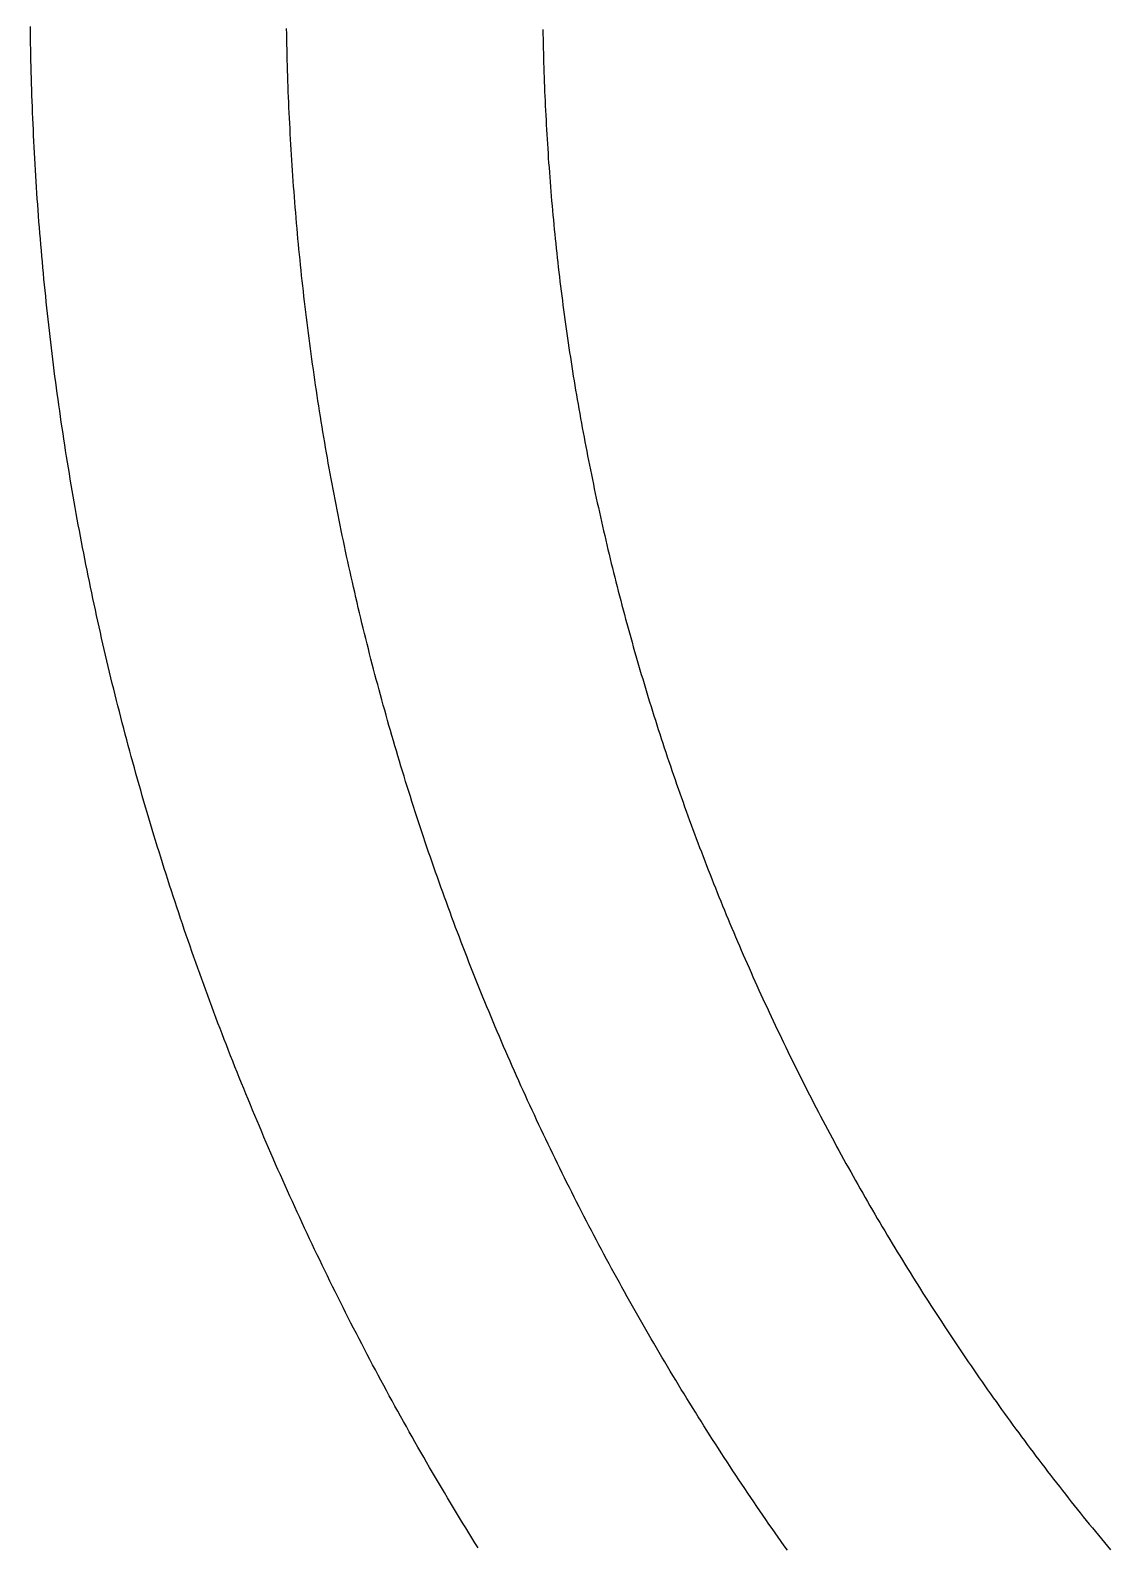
# Model space of a CAD drawing. Extents: x 10 to 206, y -65 to 73.
# Drawn here: x 169.157 to 169.71, y -52.017 to -51.241 of the extents above; entities that cross this region are included whole.
import ezdxf

# ---------------------------------------------------------------- set-up
doc = ezdxf.new("R2010")
doc.units = 0
doc.header["$LTSCALE"] = 0.5
doc.layers.add('LOGO', color=7, linetype='Continuous')

msp = doc.modelspace()

# ---------------------------------------------------------------- linework, layer by layer
at = {"layer": 'LOGO'}
for points in [[(169.38609712, -52.01682676), (169.38451241, -52.01427938), (169.38293261, -52.01172878), (169.38135774, -52.00917498), (169.37978781, -52.00661798), (169.37822281, -52.0040578), (169.37666276, -52.00149446), (169.37510766, -51.99892797), (169.37355751, -51.99635834), (169.37201234, -51.99378559), (169.37047213, -51.99120972), (169.36893691, -51.98863076), (169.36740667, -51.98604872), (169.36588143, -51.98346361), (169.36436119, -51.98087545), (169.36284596, -51.97828425), (169.36133574, -51.97569002), (169.35983054, -51.97309277), (169.35833037, -51.97049253), (169.35683523, -51.9678893), (169.35534514, -51.96528311), (169.3538601, -51.96267395), (169.35238011, -51.96006185), (169.35090519, -51.95744682), (169.34943533, -51.95482887), (169.34797056, -51.95220803), (169.34651086, -51.94958429), (169.34505626, -51.94695768), (169.34360676, -51.94432821), (169.34216236, -51.94169589), (169.34072307, -51.93906074), (169.3392889, -51.93642277), (169.33785986, -51.93378199), (169.33643595, -51.93113843), (169.33501717, -51.92849208), (169.33360355, -51.92584298), (169.33219508, -51.92319112), (169.33079176, -51.92053652), (169.32939362, -51.91787921), (169.32800065, -51.91521918), (169.32661286, -51.91255646), (169.32523026, -51.90989106), (169.32385285, -51.90722299), (169.32248064, -51.90455227), (169.32111365, -51.90187891), (169.31975187, -51.89920293), (169.31839531, -51.89652433), (169.31704398, -51.89384314), (169.31569789, -51.89115936), (169.31435704, -51.88847301), (169.31302144, -51.8857841), (169.3116911, -51.88309266), (169.31036602, -51.88039868), (169.30904621, -51.87770219), (169.30773169, -51.8750032), (169.30642244, -51.87230172), (169.30511849, -51.86959777), (169.30381984, -51.86689136), (169.30252649, -51.8641825), (169.30123846, -51.86147121), (169.29995575, -51.8587575), (169.29867836, -51.85604139), (169.29740631, -51.85332289), (169.29613959, -51.85060201), (169.29487823, -51.84787877), (169.29362222, -51.84515319), (169.29237157, -51.84242526), (169.29112628, -51.83969502), (169.28988638, -51.83696247), (169.28865185, -51.83422762), (169.28742272, -51.83149049), (169.28619898, -51.8287511), (169.28498064, -51.82600946), (169.28376772, -51.82326558), (169.28256021, -51.82051948), (169.28135812, -51.81777116), (169.28016146, -51.81502065), (169.27897025, -51.81226795), (169.27778447, -51.80951309), (169.27660415, -51.80675607), (169.27542929, -51.80399691), (169.27425989, -51.80123562), (169.27309596, -51.79847222), (169.27193752, -51.79570672), (169.27078456, -51.79293914), (169.26963709, -51.79016948), (169.26849512, -51.78739776), (169.26735866, -51.784624), (169.26622771, -51.78184821), (169.26510229, -51.7790704), (169.26398239, -51.77629059), (169.26286803, -51.77350879), (169.2617592, -51.77072501), (169.26065593, -51.76793928), (169.25955821, -51.76515159), (169.25846606, -51.76236198), (169.25737947, -51.75957044), (169.25629846, -51.75677699), (169.25522303, -51.75398166), (169.2541532, -51.75118444), (169.25308896, -51.74838536), (169.25203032, -51.74558443), (169.2509773, -51.74278167), (169.24992989, -51.73997708), (169.24888811, -51.73717068), (169.24785196, -51.73436249), (169.24682145, -51.73155251), (169.24579658, -51.72874077), (169.24477737, -51.72592727), (169.24376382, -51.72311203), (169.24275593, -51.72029507), (169.24175372, -51.71747639), (169.24075718, -51.71465602), (169.23976634, -51.71183396), (169.23878119, -51.70901023), (169.23780174, -51.70618484), (169.23682799, -51.70335782), (169.23585997, -51.70052916), (169.23489766, -51.69769888), (169.23394108, -51.69486701), (169.23299024, -51.69203354), (169.23204514, -51.6891985), (169.23110579, -51.6863619), (169.2301722, -51.68352376), (169.22924437, -51.68068408), (169.22832232, -51.67784289), (169.22740604, -51.67500019), (169.22649554, -51.67215599), (169.22559083, -51.66931033), (169.22469193, -51.66646319), (169.22379883, -51.66361461), (169.22291154, -51.6607646), (169.22203007, -51.65791316), (169.22115442, -51.65506031), (169.22028461, -51.65220607), (169.21942064, -51.64935045), (169.21856251, -51.64649346), (169.21771024, -51.64363512), (169.21686383, -51.64077544), (169.21602329, -51.63791444), (169.21518862, -51.63505212), (169.21435983, -51.63218851), (169.21353693, -51.62932361), (169.21271993, -51.62645745), (169.21190882, -51.62359002), (169.21110363, -51.62072136), (169.21030436, -51.61785147), (169.209511, -51.61498036), (169.20872358, -51.61210806), (169.20794209, -51.60923456), (169.20716655, -51.6063599), (169.20639696, -51.60348407), (169.20563332, -51.6006071), (169.20487566, -51.597729), (169.20412396, -51.59484978), (169.20337824, -51.59196946), (169.2026385, -51.58908805), (169.20190476, -51.58620556), (169.20117702, -51.58332201), (169.20045528, -51.58043741), (169.19973956, -51.57755178), (169.19902986, -51.57466513), (169.19832618, -51.57177747), (169.19762854, -51.56888881), (169.19693694, -51.56599918), (169.19625139, -51.56310858), (169.19557189, -51.56021704), (169.19489846, -51.55732455), (169.19423109, -51.55443114), (169.1935698, -51.55153682), (169.19291459, -51.5486416), (169.19226547, -51.5457455), (169.19162244, -51.54284854), (169.19098552, -51.53995072), (169.19035471, -51.53705205), (169.18973002, -51.53415257), (169.18911145, -51.53125226), (169.18849901, -51.52835116), (169.1878927, -51.52544927), (169.18729251, -51.52254659), (169.18669842, -51.51964315), (169.18611044, -51.51673893), (169.18552857, -51.51383396), (169.18495278, -51.51092824), (169.18438308, -51.50802178), (169.18381945, -51.50511458), (169.1832619, -51.50220666), (169.18271041, -51.49929803), (169.18216498, -51.49638869), (169.1816256, -51.49347864), (169.18109227, -51.49056791), (169.18056497, -51.4876565), (169.18004371, -51.4847444), (169.17952846, -51.48183165), (169.17901924, -51.47891823), (169.17851603, -51.47600417), (169.17801882, -51.47308946), (169.1775276, -51.47017412), (169.17704238, -51.46725815), (169.17656314, -51.46434157), (169.17608988, -51.46142438), (169.17562259, -51.45850659), (169.17516126, -51.45558821), (169.17470589, -51.45266924), (169.17425647, -51.4497497), (169.17381299, -51.44682959), (169.17337545, -51.44390892), (169.17294383, -51.4409877), (169.17251814, -51.43806594), (169.17209837, -51.43514364), (169.1716845, -51.43222082), (169.17127654, -51.42929748), (169.17087447, -51.42637364), (169.1704783, -51.42344929), (169.170088, -51.42052445), (169.16970358, -51.41759912), (169.16932503, -51.41467332), (169.16895234, -51.41174705), (169.16858551, -51.40882032), (169.16822452, -51.40589313), (169.16786938, -51.40296551), (169.16752007, -51.40003745), (169.16717658, -51.39710896), (169.16683893, -51.39418006), (169.16650708, -51.39125075), (169.16618104, -51.38832103), (169.16586081, -51.38539092), (169.16554637, -51.38246042), (169.16523771, -51.37952955), (169.16493484, -51.37659831), (169.16463774, -51.37366671), (169.16434641, -51.37073476), (169.16406084, -51.36780246), (169.16378102, -51.36486983), (169.16350695, -51.36193687), (169.16323862, -51.35900359), (169.16297602, -51.35607), (169.16271915, -51.35313611), (169.162468, -51.35020192), (169.16222257, -51.34726745), (169.16198284, -51.3443327), (169.1617488, -51.34139768), (169.16152047, -51.3384624), (169.16129782, -51.33552686), (169.16108085, -51.33259108), (169.16086955, -51.32965507), (169.16066391, -51.32671883), (169.16046394, -51.32378236), (169.16026962, -51.32084569), (169.16008094, -51.31790881), (169.15989791, -51.31497174), (169.1597205, -51.31203448), (169.15954872, -51.30909704), (169.15938256, -51.30615943), (169.15922201, -51.30322166), (169.15906707, -51.30028374), (169.15891773, -51.29734567), (169.15877397, -51.29440746), (169.1586358, -51.29146913), (169.15850321, -51.28853067), (169.15837619, -51.2855921), (169.15825474, -51.28265343), (169.15813884, -51.27971466), (169.1580285, -51.27677581), (169.1579237, -51.27383687), (169.15782443, -51.27089787), (169.1577307, -51.2679588), (169.15764249, -51.26501968), (169.1575598, -51.26208051), (169.15748262, -51.2591413), (169.15741094, -51.25620207), (169.15734476, -51.25326281), (169.15728407, -51.25032354), (169.15722886, -51.24738426), (169.15717913, -51.24444499), (169.15713487, -51.24150573), (169.15709608, -51.23856649)], [(169.54437341, -52.01809891), (169.54279055, -52.01587035), (169.54121187, -52.01363835), (169.53963737, -52.01140291), (169.53806706, -52.00916406), (169.53650096, -52.0069218), (169.53493907, -52.00467616), (169.5333814, -52.00242713), (169.53182795, -52.00017475), (169.53027874, -51.99791901), (169.52873377, -51.99565995), (169.52719305, -51.99339756), (169.52565659, -51.99113187), (169.5241244, -51.98886289), (169.52259648, -51.98659062), (169.52107285, -51.9843151), (169.51955351, -51.98203633), (169.51803846, -51.97975432), (169.51652773, -51.97746908), (169.51502131, -51.97518065), (169.51351921, -51.97288901), (169.51202145, -51.9705942), (169.51052802, -51.96829623), (169.50903894, -51.9659951), (169.50755422, -51.96369083), (169.50607387, -51.96138345), (169.50459788, -51.95907295), (169.50312628, -51.95675936), (169.50165906, -51.95444268), (169.50019624, -51.95212294), (169.49873783, -51.94980015), (169.49728382, -51.94747432), (169.49583424, -51.94514546), (169.49438909, -51.9428136), (169.49294837, -51.94047873), (169.4915121, -51.93814089), (169.49008028, -51.93580007), (169.48865293, -51.9334563), (169.48723004, -51.93110959), (169.48581163, -51.92875996), (169.4843977, -51.92640741), (169.48298827, -51.92405196), (169.48158334, -51.92169363), (169.48018292, -51.91933243), (169.47878702, -51.91696837), (169.47739564, -51.91460147), (169.4760088, -51.91223175), (169.4746265, -51.9098592), (169.47324875, -51.90748386), (169.47187556, -51.90510573), (169.47050693, -51.90272483), (169.46914288, -51.90034118), (169.46778341, -51.89795478), (169.46642853, -51.89556564), (169.46507825, -51.8931738), (169.46373257, -51.89077925), (169.46239152, -51.88838201), (169.46105508, -51.8859821), (169.45972327, -51.88357953), (169.45839611, -51.88117432), (169.45707359, -51.87876647), (169.45575573, -51.87635601), (169.45444253, -51.87394294), (169.453134, -51.87152728), (169.45183015, -51.86910905), (169.45053099, -51.86668826), (169.44923652, -51.86426492), (169.44794676, -51.86183905), (169.44666171, -51.85941065), (169.44538138, -51.85697976), (169.44410577, -51.85454637), (169.44283491, -51.8521105), (169.44156878, -51.84967217), (169.44030741, -51.8472314), (169.4390508, -51.84478819), (169.43779896, -51.84234255), (169.4365519, -51.83989451), (169.43530962, -51.83744408), (169.43407213, -51.83499127), (169.43283944, -51.8325361), (169.43161156, -51.83007857), (169.4303885, -51.82761871), (169.42917027, -51.82515652), (169.42795686, -51.82269203), (169.4267483, -51.82022524), (169.42554459, -51.81775618), (169.42434573, -51.81528484), (169.42315175, -51.81281126), (169.42196263, -51.81033543), (169.4207784, -51.80785738), (169.41959905, -51.80537713), (169.4184246, -51.80289467), (169.41725506, -51.80041004), (169.41609044, -51.79792323), (169.41493073, -51.79543427), (169.41377596, -51.79294318), (169.41262612, -51.79044995), (169.41148123, -51.78795462), (169.4103413, -51.78545718), (169.40920632, -51.78295767), (169.40807632, -51.78045608), (169.4069513, -51.77795244), (169.40583126, -51.77544676), (169.40471622, -51.77293905), (169.40360618, -51.77042932), (169.40250115, -51.7679176), (169.40140114, -51.76540389), (169.40030616, -51.76288821), (169.39921621, -51.76037057), (169.39813131, -51.75785099), (169.39705146, -51.75532948), (169.39597667, -51.75280606), (169.39490694, -51.75028073), (169.3938423, -51.74775352), (169.39278273, -51.74522443), (169.39172826, -51.74269349), (169.39067889, -51.7401607), (169.38963473, -51.7376262), (169.38859603, -51.73509022), (169.38756277, -51.7325528), (169.38653497, -51.73001393), (169.38551263, -51.72747361), (169.38449573, -51.72493187), (169.38348427, -51.72238869), (169.38247826, -51.7198441), (169.3814777, -51.71729809), (169.38048257, -51.71475067), (169.37949289, -51.71220185), (169.37850864, -51.70965164), (169.37752983, -51.70710003), (169.37655645, -51.70454704), (169.37558851, -51.70199268), (169.37462599, -51.69943695), (169.3736689, -51.69687986), (169.37271724, -51.6943214), (169.371771, -51.6917616), (169.37083019, -51.68920046), (169.3698948, -51.68663797), (169.36896483, -51.68407416), (169.36804027, -51.68150902), (169.36712113, -51.67894257), (169.3662074, -51.6763748), (169.36529909, -51.67380573), (169.36439618, -51.67123536), (169.36349868, -51.66866369), (169.36260659, -51.66609075), (169.36171991, -51.66351652), (169.36083862, -51.66094102), (169.35996274, -51.65836425), (169.35909226, -51.65578623), (169.35822717, -51.65320695), (169.35736748, -51.65062642), (169.35651318, -51.64804465), (169.35566427, -51.64546165), (169.35482075, -51.64287742), (169.35398262, -51.64029197), (169.35314988, -51.63770531), (169.35232252, -51.63511744), (169.35150054, -51.63252836), (169.35068395, -51.62993809), (169.34987273, -51.62734663), (169.34906689, -51.62475399), (169.34826642, -51.62216017), (169.34747133, -51.61956519), (169.34668161, -51.61696904), (169.34589725, -51.61437173), (169.34511827, -51.61177328), (169.34434465, -51.60917368), (169.34357639, -51.60657294), (169.3428135, -51.60397107), (169.34205597, -51.60136808), (169.34130379, -51.59876397), (169.34055698, -51.59615875), (169.33981551, -51.59355242), (169.3390794, -51.590945), (169.33834864, -51.58833648), (169.33762323, -51.58572688), (169.33690317, -51.58311619), (169.33618845, -51.58050444), (169.33547908, -51.57789162), (169.33477505, -51.57527774), (169.33407636, -51.5726628), (169.333383, -51.57004682), (169.33269498, -51.5674298), (169.3320123, -51.56481174), (169.33133495, -51.56219266), (169.33066293, -51.55957256), (169.32999624, -51.55695144), (169.32933488, -51.55432931), (169.32867884, -51.55170618), (169.32802813, -51.54908206), (169.32738273, -51.54645694), (169.32674266, -51.54383085), (169.3261079, -51.54120378), (169.32547847, -51.53857574), (169.32485434, -51.53594673), (169.32423553, -51.53331677), (169.32362203, -51.53068586), (169.32301383, -51.52805401), (169.32241095, -51.52542121), (169.32181336, -51.52278749), (169.32122109, -51.52015285), (169.32063411, -51.51751728), (169.32005243, -51.5148808), (169.31947605, -51.51224342), (169.31890497, -51.50960514), (169.31833918, -51.50696597), (169.31777868, -51.50432591), (169.31722347, -51.50168498), (169.31667355, -51.49904317), (169.31612892, -51.49640049), (169.31558957, -51.49375696), (169.31505551, -51.49111257), (169.31452672, -51.48846733), (169.31400322, -51.48582126), (169.31348499, -51.48317435), (169.31297204, -51.48052661), (169.31246436, -51.47787805), (169.31196196, -51.47522868), (169.31146482, -51.47257849), (169.31097296, -51.46992751), (169.31048635, -51.46727573), (169.31000502, -51.46462316), (169.30952894, -51.46196981), (169.30905813, -51.45931569), (169.30859258, -51.45666079), (169.30813228, -51.45400513), (169.30767724, -51.45134872), (169.30722745, -51.44869155), (169.30678291, -51.44603364), (169.30634363, -51.443375), (169.30590959, -51.44071562), (169.3054808, -51.43805552), (169.30505725, -51.4353947), (169.30463894, -51.43273317), (169.30422588, -51.43007093), (169.30381805, -51.427408), (169.30341546, -51.42474437), (169.30301811, -51.42208006), (169.30262599, -51.41941507), (169.3022391, -51.41674941), (169.30185744, -51.41408308), (169.301481, -51.41141609), (169.3011098, -51.40874844), (169.30074382, -51.40608015), (169.30038306, -51.40341122), (169.30002752, -51.40074166), (169.29967719, -51.39807146), (169.29933209, -51.39540065), (169.2989922, -51.39272922), (169.29865752, -51.39005719), (169.29832806, -51.38738455), (169.2980038, -51.38471131), (169.29768475, -51.38203749), (169.29737091, -51.37936309), (169.29706227, -51.37668811), (169.29675883, -51.37401256), (169.2964606, -51.37133644), (169.29616756, -51.36865977), (169.29587971, -51.36598255), (169.29559707, -51.36330479), (169.29531961, -51.36062649), (169.29504735, -51.35794766), (169.29478027, -51.3552683), (169.29451838, -51.35258843), (169.29426168, -51.34990804), (169.29401016, -51.34722715), (169.29376382, -51.34454576), (169.29352267, -51.34186388), (169.29328669, -51.33918151), (169.29305588, -51.33649867), (169.29283026, -51.33381535), (169.2926098, -51.33113156), (169.29239451, -51.32844732), (169.2921844, -51.32576262), (169.29197945, -51.32307748), (169.29177966, -51.32039189), (169.29158504, -51.31770587), (169.29139558, -51.31501942), (169.29121128, -51.31233256), (169.29103214, -51.30964527), (169.29085815, -51.30695758), (169.29068932, -51.30426949), (169.29052564, -51.301581), (169.29036711, -51.29889212), (169.29021373, -51.29620287), (169.29006549, -51.29351323), (169.28992241, -51.29082322), (169.28978446, -51.28813286), (169.28965165, -51.28544213), (169.28952399, -51.28275106), (169.28940146, -51.28005964), (169.28928407, -51.27736788), (169.28917181, -51.2746758), (169.28906468, -51.27198339), (169.28896269, -51.26929066), (169.28886582, -51.26659762), (169.28877408, -51.26390427), (169.28868746, -51.26121063), (169.28860597, -51.25851669), (169.28852959, -51.25582247), (169.28845834, -51.25312797), (169.2883922, -51.2504332), (169.28833118, -51.24773816), (169.28827527, -51.24504286), (169.28822448, -51.2423473), (169.28817879, -51.23965151)], [(169.41926427, -51.24007552), (169.41930759, -51.2425201), (169.41935554, -51.24496434), (169.41940811, -51.24740824), (169.41946532, -51.24985178), (169.41952715, -51.25229497), (169.41959363, -51.2547378), (169.41966475, -51.25718027), (169.41974051, -51.25962238), (169.41982093, -51.26206411), (169.41990601, -51.26450546), (169.41999574, -51.26694644), (169.42009015, -51.26938703), (169.42018922, -51.27182723), (169.42029297, -51.27426704), (169.4204014, -51.27670646), (169.42051451, -51.27914547), (169.42063231, -51.28158408), (169.42075481, -51.28402228), (169.420882, -51.28646007), (169.42101389, -51.28889744), (169.4211505, -51.29133438), (169.42129181, -51.29377091), (169.42143784, -51.296207), (169.42158859, -51.29864266), (169.42174406, -51.30107788), (169.42190426, -51.30351265), (169.4220692, -51.30594698), (169.42223888, -51.30838086), (169.4224133, -51.31081429), (169.42259246, -51.31324725), (169.42277638, -51.31567975), (169.42296506, -51.31811179), (169.4231585, -51.32054335), (169.4233567, -51.32297443), (169.42355967, -51.32540504), (169.42376742, -51.32783516), (169.42397995, -51.33026479), (169.42419726, -51.33269393), (169.42441936, -51.33512257), (169.42464625, -51.33755071), (169.42487794, -51.33997835), (169.42511444, -51.34240547), (169.42535574, -51.34483209), (169.42560185, -51.34725818), (169.42585277, -51.34968375), (169.42610852, -51.3521088), (169.42636909, -51.35453331), (169.4266345, -51.35695732), (169.42690481, -51.35938089), (169.42718, -51.36180403), (169.42746009, -51.36422672), (169.42774506, -51.36664897), (169.42803492, -51.36907075), (169.42832966, -51.37149207), (169.42862928, -51.37391291), (169.42893378, -51.37633326), (169.42924316, -51.37875312), (169.42955741, -51.38117249), (169.42987654, -51.38359134), (169.43020054, -51.38600968), (169.43052941, -51.38842749), (169.43086315, -51.39084478), (169.43120175, -51.39326152), (169.43154522, -51.39567771), (169.43189355, -51.39809334), (169.43224674, -51.40050841), (169.43260479, -51.40292291), (169.4329677, -51.40533683), (169.43333546, -51.40775015), (169.43370808, -51.41016288), (169.43408554, -51.41257501), (169.43446786, -51.41498652), (169.43485502, -51.41739741), (169.43524703, -51.41980766), (169.43564388, -51.42221729), (169.43604558, -51.42462626), (169.43645211, -51.42703458), (169.43686348, -51.42944224), (169.43727969, -51.43184923), (169.43770073, -51.43425554), (169.4381266, -51.43666117), (169.43855731, -51.4390661), (169.43899284, -51.44147033), (169.4394332, -51.44387385), (169.43987839, -51.44627665), (169.44032839, -51.44867872), (169.44078322, -51.45108006), (169.44124287, -51.45348065), (169.44170733, -51.4558805), (169.44217661, -51.45827958), (169.4426507, -51.4606779), (169.44312961, -51.46307544), (169.44361332, -51.4654722), (169.44410184, -51.46786817), (169.44459517, -51.47026334), (169.4450933, -51.4726577), (169.44559624, -51.47505124), (169.44610397, -51.47744396), (169.4466165, -51.47983585), (169.44713383, -51.4822269), (169.44765596, -51.4846171), (169.44818287, -51.48700645), (169.44871458, -51.48939493), (169.44925107, -51.49178254), (169.44979235, -51.49416927), (169.45033842, -51.49655511), (169.45088927, -51.49894005), (169.4514449, -51.50132409), (169.45200532, -51.50370721), (169.4525705, -51.50608942), (169.45314047, -51.5084707), (169.45371521, -51.51085104), (169.45429472, -51.51323043), (169.454879, -51.51560887), (169.45546805, -51.51798635), (169.45606186, -51.52036286), (169.45666044, -51.52273839), (169.45726378, -51.52511294), (169.45787188, -51.52748649), (169.45848474, -51.52985905), (169.45910236, -51.53223059), (169.45972473, -51.53460111), (169.46035185, -51.53697061), (169.46098373, -51.53933908), (169.46162036, -51.5417065), (169.46226173, -51.54407287), (169.46290785, -51.54643818), (169.46355871, -51.54880243), (169.46421431, -51.5511656), (169.46487465, -51.55352769), (169.46553973, -51.55588869), (169.46620955, -51.55824859), (169.4668841, -51.56060739), (169.46756338, -51.56296507), (169.4682474, -51.56532162), (169.46893614, -51.56767705), (169.46962961, -51.57003133), (169.4703278, -51.57238447), (169.47103072, -51.57473645), (169.47173835, -51.57708727), (169.47245071, -51.57943692), (169.47316778, -51.58178539), (169.47388957, -51.58413267), (169.47461607, -51.58647876), (169.47534728, -51.58882364), (169.4760832, -51.5911673), (169.47682383, -51.59350975), (169.47756917, -51.59585097), (169.47831921, -51.59819096), (169.47907395, -51.6005297), (169.47983339, -51.60286719), (169.48059753, -51.60520341), (169.48136637, -51.60753837), (169.4821399, -51.60987205), (169.48291812, -51.61220445), (169.48370104, -51.61453555), (169.48448864, -51.61686536), (169.48528093, -51.61919385), (169.4860779, -51.62152103), (169.48687956, -51.62384688), (169.4876859, -51.6261714), (169.48849692, -51.62849457), (169.48931261, -51.6308164), (169.49013299, -51.63313687), (169.49095803, -51.63545597), (169.49178775, -51.6377737), (169.49262214, -51.64009005), (169.49346119, -51.64240501), (169.49430491, -51.64471857), (169.4951533, -51.64703073), (169.49600634, -51.64934147), (169.49686405, -51.65165078), (169.49772642, -51.65395867), (169.49859344, -51.65626512), (169.49946512, -51.65857012), (169.50034145, -51.66087367), (169.50122243, -51.66317576), (169.50210806, -51.66547637), (169.50299834, -51.66777551), (169.50389327, -51.67007315), (169.50479283, -51.67236931), (169.50569704, -51.67466396), (169.50660589, -51.6769571), (169.50751938, -51.67924872), (169.5084375, -51.68153881), (169.50936026, -51.68382736), (169.51028764, -51.68611438), (169.51121966, -51.68839984), (169.51215631, -51.69068374), (169.51309758, -51.69296607), (169.51404348, -51.69524683), (169.514994, -51.697526), (169.51594915, -51.69980358), (169.51690891, -51.70207957), (169.51787328, -51.70435394), (169.51884228, -51.7066267), (169.51981588, -51.70889783), (169.5207941, -51.71116733), (169.52177693, -51.71343519), (169.52276436, -51.7157014), (169.5237564, -51.71796595), (169.52475305, -51.72022884), (169.52575429, -51.72249005), (169.52676014, -51.72474959), (169.52777058, -51.72700743), (169.52878562, -51.72926358), (169.52980526, -51.73151802), (169.53082949, -51.73377075), (169.5318583, -51.73602176), (169.53289171, -51.73827103), (169.53392971, -51.74051857), (169.53497228, -51.74276437), (169.53601945, -51.74500841), (169.53707119, -51.74725068), (169.53812751, -51.74949119), (169.53918841, -51.75172992), (169.54025389, -51.75396687), (169.54132393, -51.75620201), (169.54239855, -51.75843536), (169.54347775, -51.7606669), (169.5445615, -51.76289661), (169.54564983, -51.76512451), (169.54674272, -51.76735056), (169.54784017, -51.76957477), (169.54894218, -51.77179714), (169.55004875, -51.77401764), (169.55115987, -51.77623628), (169.55227556, -51.77845304), (169.55339579, -51.78066791), (169.55452057, -51.7828809), (169.55564991, -51.78509199), (169.55678379, -51.78730117), (169.55792222, -51.78950843), (169.55906519, -51.79171377), (169.5602127, -51.79391718), (169.56136475, -51.79611864), (169.56252134, -51.79831816), (169.56368246, -51.80051573), (169.56484812, -51.80271133), (169.56601831, -51.80490495), (169.56719303, -51.8070966), (169.56837228, -51.80928626), (169.56955606, -51.81147392), (169.57074436, -51.81365958), (169.57193718, -51.81584322), (169.57313452, -51.81802485), (169.57433639, -51.82020444), (169.57554277, -51.822382), (169.57675366, -51.82455751), (169.57796907, -51.82673097), (169.57918899, -51.82890237), (169.58041342, -51.8310717), (169.58164235, -51.83323895), (169.58287575, -51.83540404), (169.58411333, -51.83756656), (169.58535507, -51.83972645), (169.58660095, -51.84188369), (169.58785095, -51.84403826), (169.58910508, -51.84619016), (169.59036331, -51.84833938), (169.59162565, -51.85048589), (169.59289207, -51.85262968), (169.59416257, -51.85477075), (169.59543715, -51.85690908), (169.59671578, -51.85904466), (169.59799847, -51.86117747), (169.5992852, -51.8633075), (169.60057596, -51.86543473), (169.60187073, -51.86755917), (169.60316953, -51.86968078), (169.60447232, -51.87179957), (169.6057791, -51.87391551), (169.60708987, -51.87602859), (169.60840461, -51.87813881), (169.60972331, -51.88024614), (169.61104596, -51.88235057), (169.61237255, -51.8844521), (169.61370308, -51.8865507), (169.61503753, -51.88864637), (169.6163759, -51.89073909), (169.61771817, -51.89282886), (169.61906433, -51.89491565), (169.62041438, -51.89699945), (169.62176829, -51.89908025), (169.62312608, -51.90115804), (169.62448772, -51.9032328), (169.6258532, -51.90530453), (169.62722252, -51.90737321), (169.62859566, -51.90943882), (169.62997262, -51.91150135), (169.63135338, -51.91356079), (169.63273794, -51.91561713), (169.63412628, -51.91767036), (169.6355184, -51.91972045), (169.63691428, -51.92176741), (169.63831392, -51.9238112), (169.63971731, -51.92585183), (169.64112444, -51.92788928), (169.64253529, -51.92992354), (169.64394985, -51.93195458), (169.64536813, -51.93398241), (169.6467901, -51.93600701), (169.64821576, -51.93802836), (169.6496451, -51.94004645), (169.6510781, -51.94206127), (169.65251476, -51.9440728), (169.65395507, -51.94608104), (169.65539902, -51.94808597), (169.6568466, -51.95008757), (169.6582978, -51.95208584), (169.6597526, -51.95408075), (169.66121101, -51.95607231), (169.662673, -51.95806049), (169.66413857, -51.96004528), (169.66560771, -51.96202667), (169.66708042, -51.96400464), (169.66855667, -51.96597919), (169.67003646, -51.9679503), (169.67151978, -51.96991795), (169.67300663, -51.97188214), (169.67449698, -51.97384285), (169.67599083, -51.97580007), (169.67748818, -51.97775378), (169.67898901, -51.97970398), (169.6804933, -51.98165064), (169.68200106, -51.98359376), (169.68351228, -51.98553332), (169.68502693, -51.98746932), (169.68654501, -51.98940173), (169.68806652, -51.99133054), (169.68959144, -51.99325575), (169.69111977, -51.99517733), (169.69265148, -51.99709528), (169.69418658, -51.99900958), (169.69572505, -52.00092022), (169.69726689, -52.00282719), (169.69881208, -52.00473047), (169.70036061, -52.00663005), (169.70191248, -52.00852592), (169.70346767, -52.01041807), (169.70502617, -52.01230647), (169.70658798, -52.01419113), (169.70815308, -52.01607202), (169.70972147, -52.01794913)]]:
    msp.add_lwpolyline(points, dxfattribs=at)

doc.saveas('drawing.dxf')
